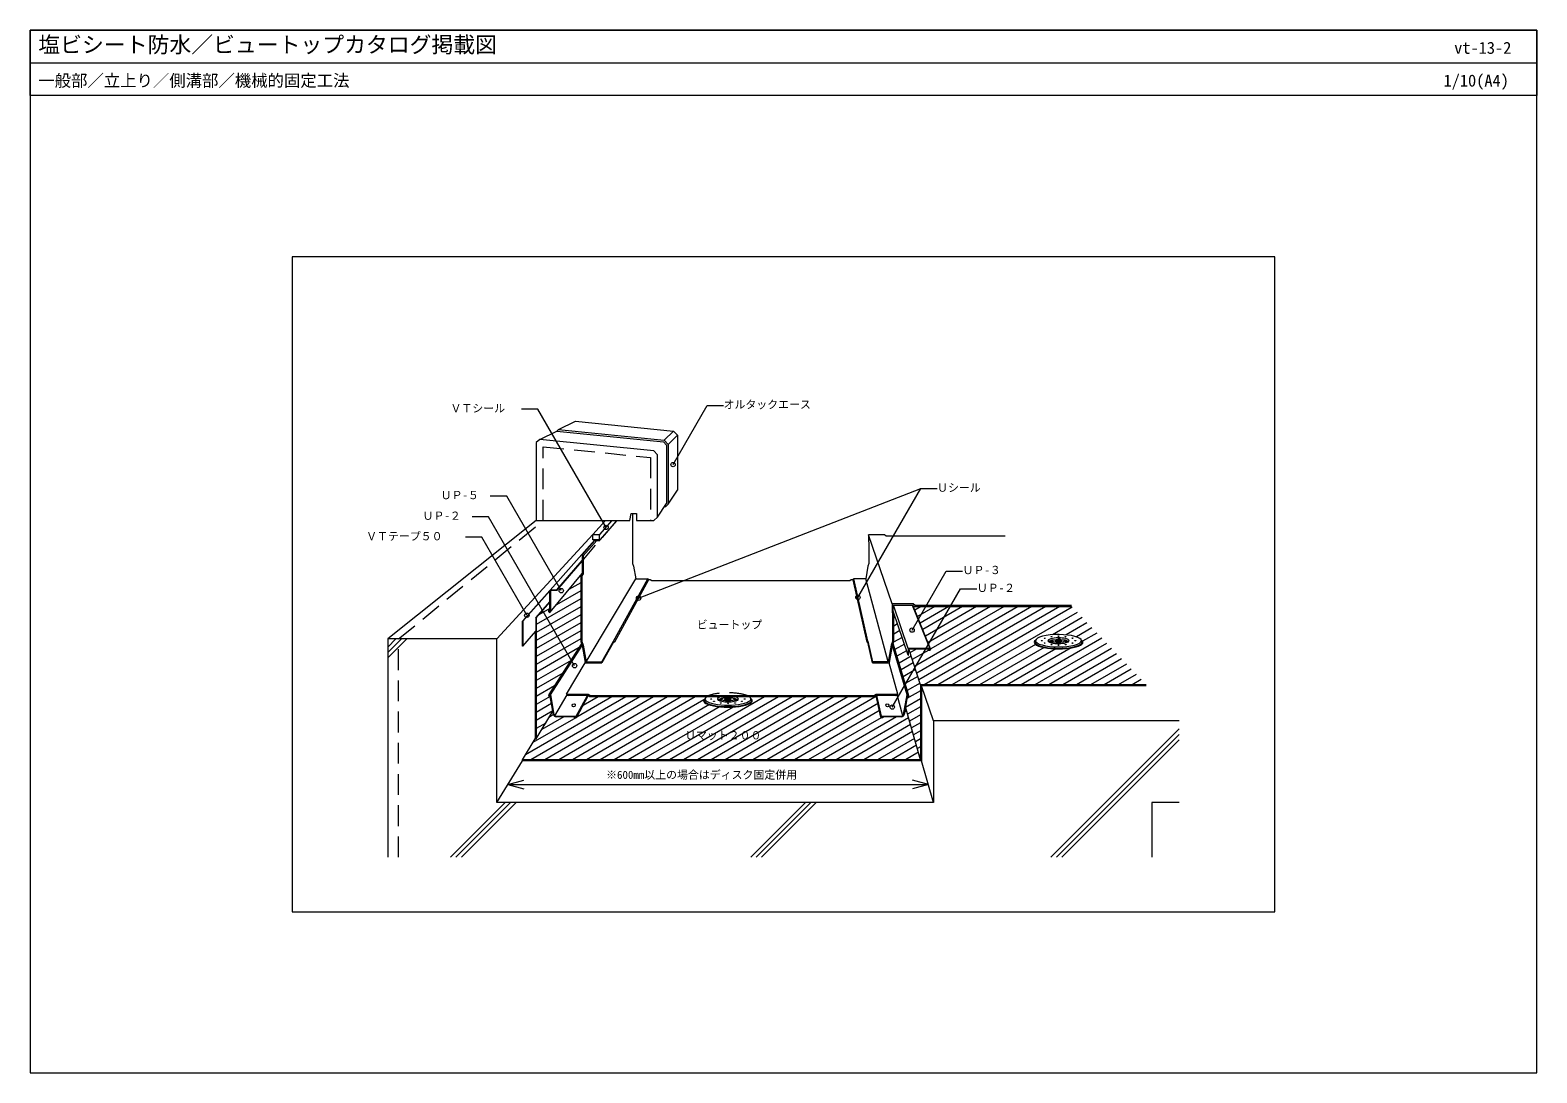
# Model space of a CAD drawing. Units: millimetres, scale not verified. Extents: x -1380 to 1380, y -955 to 955.
import ezdxf
from ezdxf.enums import TextEntityAlignment as Align

# ---------------------------------------------------------------- set-up
doc = ezdxf.new("R2010")
doc.units = ezdxf.units.MM
doc.header["$LTSCALE"] = 3
doc.linetypes.add('USER1', pattern=[19.05, 12.7, -6.35])
for name, color, linetype, lineweight in [('0-0_0', 7, 'Continuous', 18), ('0-1_WAKU', 7, 'Continuous', 18), ('0-2_KUTAI', 3, 'Continuous', 18), ('0-3_BOUSUI', 1, 'Continuous', 18), ('0-4_MOJI', 7, 'Continuous', 18), ('0-5_HATCH', 9, 'Continuous', 18), ('0-6_KANAMONO', 4, 'Continuous', 18)]:
    doc.layers.add(name, color=color, linetype=linetype, lineweight=lineweight)
doc.styles.add('ＭＳ ゴシック', font='')
doc.styles.get('ＭＳ ゴシック').set_extended_font_data('MS Gothic')

msp = doc.modelspace()

# ---------------------------------------------------------------- linework, layer by layer
at = {"layer": '0-0_0'}
msp.add_line((-1379.995, 895.073), (1380.005, 895.073), dxfattribs=at)
msp.add_lwpolyline([(-899.995, -659.927), (900.005, -659.927), (900.005, 540.073), (-899.995, 540.073)], close=True, dxfattribs=at)
at = {"layer": '0-1_WAKU'}
for points in [[(1380.005, 835.073), (-1379.995, 835.073), (-1379.995, 955.073), (1380.005, 955.073)], [(-1379.995, -954.927), (1380.005, -954.927), (1380.005, 955.073), (-1379.995, 955.073)]]:
    msp.add_lwpolyline(points, close=True, dxfattribs=at)
at = {"layer": '0-2_KUTAI'}
for p, q in [((-446.644, 205.305), (-415.067, 220.744)), ((-230.958, 63.224), (-214.013, 88.301)), ((-452.955, 56.881), (-724.995, -159.927)), ((-452.955, 56.881), (-326.1, 56.881)), ((-524.995, -159.927), (-349.499, 31.374)), ((275.005, -309.927), (252.962, -246.005)), ((-524.995, -459.927), (-478.196, -383.098)), ((275.005, -459.927), (252.962, -383.098))]:
    msp.add_line(p, q, dxfattribs=at)
at = {"layer": '0-2_KUTAI', "linetype": 'USER1'}
for p, q in [((-704.995, -159.927), (-440.269, 56.881)), ((-704.995, -559.927), (-704.995, -159.927))]:
    msp.add_line(p, q, dxfattribs=at)
at = {"layer": '0-2_KUTAI'}
for points in [[(-326.1, 56.881), (-281.7, 56.881), (-279.163, 69.567), (-269.015, 69.567), (-269.015, 56.881), (-237.301, 56.881), (-230.958, 63.224), (-230.958, 177.394), (-237.269, 184.368), (-446.644, 205.305), (-452.955, 199.593), (-452.955, 56.881)], [(725.005, -309.927), (275.005, -309.927), (275.005, -459.927), (-524.995, -459.927), (-524.995, -159.927), (-724.995, -159.927), (-724.995, -559.927)], [(725.005, -459.927), (675.005, -459.927), (675.005, -559.927)]]:
    msp.add_lwpolyline(points, dxfattribs=at)
at = {"layer": '0-2_KUTAI', "linetype": 'USER1'}
msp.add_lwpolyline([(-440.269, 56.881), (-440.269, 191.919), (-243.644, 172.256), (-243.644, 56.881)], dxfattribs=at)
at = {"layer": '0-3_BOUSUI'}
for p, q in [((-415.067, 220.744), (-412.366, 223.444)), ((-412.366, 223.444), (-380.986, 238.686)), ((-218.468, 204.055), (-201.198, 220.708)), ((-211.056, 195.865), (-194.326, 213.114)), ((-211.056, 87.076), (-194.326, 112.242)), ((-349.499, 31.374), (-326.1, 56.881)), ((-336.359, 31.374), (-313.795, 56.881)), ((-305.586, 56.881), (-336.359, 21.215)), ((-218.008, 82.388), (-215.744, 82.388)), ((198.97, -96.059), (155.934, 30.321)), ((-368.937, -5.73), (-345.774, 20.47)), ((-366.776, -7.891), (-341.964, 20.47)), ((-368.937, -5.73), (-368.937, -7.891)), ((-368.937, -7.891), (-366.776, -7.891)), ((-361.488, -201.947), (-270.617, -50.267)), ((-311.678, -164.027), (-248.688, -50.267)), ((-247.043, -51.912), (-309.646, -166.059)), ((127.02, -51.912), (152.49, -166.059)), ((154.518, -164.027), (128.662, -50.267)), ((191.954, -201.947), (150.594, -50.267)), ((-478.196, -127.837), (-427.755, -71.146)), ((-477.282, -127.837), (-427.755, -72.071)), ((-453.926, -121.497), (-427.755, -91.975)), ((-453.055, -121.497), (-427.755, -92.957)), ((-453.926, -121.497), (-453.926, -145.666)), ((-453.055, -121.497), (-453.055, -342.941)), ((-477.282, -173.256), (-453.926, -145.666)), ((-454.797, -146.695), (-454.797, -342.941)), ((-311.678, -164.027), (-311.678, -166.059)), ((154.518, -164.027), (163.141, -201.947)), ((154.522, -164.027), (154.522, -166.059)), ((-311.678, -166.059), (-332.675, -204.108)), ((-311.678, -166.059), (-309.646, -166.059)), ((154.522, -166.059), (152.49, -166.059)), ((163.141, -204.108), (154.522, -166.059)), ((251.134, -244.178), (229.302, -178.441)), ((-397.43, -261.182), (-363.199, -204.108)), ((209.329, -261.182), (193.665, -204.108)), ((251.134, -381.27), (223.454, -284.253))]:
    msp.add_line(p, q, dxfattribs=at)
at = {"layer": '0-3_BOUSUI', "linetype": 'USER1'}
msp.add_line((-453.055, -121.497), (-453.926, -121.497), dxfattribs=at)
at = {"layer": '0-3_BOUSUI'}
for points in [[(-412.366, 223.444), (-218.468, 204.055), (-211.056, 195.865), (-211.056, 87.076), (-215.744, 82.388)], [(-380.986, 238.686), (-201.198, 220.708), (-194.326, 213.114), (-194.326, 112.242)], [(-415.067, 220.744), (-219.896, 201.226), (-214.013, 194.726), (-214.013, 88.301)], [(-276.451, 69.567), (-276.56, 69.412), (-276.56, -21.905), (-274.705, -27.084), (-270.617, -50.267), (-248.688, -50.267)], [(-336.359, 21.215), (-349.499, 21.215), (-349.499, 31.374), (-336.359, 31.374)], [(405.978, 28.403), (187.838, 28.403), (185.097, 30.321), (155.934, 30.321), (155.934, 20.363), (156.537, 14.881), (156.537, -21.905), (154.682, -27.084), (150.594, -50.267), (128.665, -50.267)], [(-368.937, -7.891), (-368.937, -40.414), (-371.458, -44.015), (-371.458, -165.057), (-368.956, -172.041), (-363.445, -203.293), (-363.199, -204.108), (-332.675, -204.108)], [(-366.776, -7.891), (-366.776, -41.095), (-369.297, -44.696), (-369.297, -164.682), (-366.86, -171.485), (-361.488, -201.947), (-332.675, -201.947)], [(127.02, -51.912), (124.166, -51.912), (121.424, -53.831), (-241.447, -53.831), (-244.188, -51.912), (-247.043, -51.912)], [(527.512, -98.58), (240.89, -98.58), (237.289, -96.059), (198.97, -96.059), (198.97, -109.143), (199.763, -116.347), (199.763, -164.682), (197.325, -171.485), (191.954, -201.947), (163.141, -201.947), (163.141, -204.108), (193.665, -204.108), (193.911, -203.293), (199.422, -172.041), (201.924, -165.057), (201.924, -116.228), (201.131, -109.025), (201.131, -98.22), (236.608, -98.22), (240.209, -100.741), (527.512, -100.741)], [(-332.675, -204.108), (-332.675, -201.947), (-311.678, -164.027)], [(664.238, -244.178), (251.134, -244.178), (251.134, -381.27), (-478.196, -381.27)], [(664.238, -246.005), (252.962, -246.005), (252.962, -383.098), (-478.196, -383.098)], [(-397.43, -261.182), (-357.729, -261.182), (-353.805, -263.929), (165.704, -263.929), (169.628, -261.182), (209.329, -261.182)], [(166.446, -266.283), (-354.547, -266.283), (-358.471, -263.536), (-393.833, -263.536)], [(205.732, -263.536), (170.37, -263.536), (166.446, -266.283)], [(-454.797, -342.941), (-453.055, -342.941), (-422.455, -292.633)], [(-478.196, -383.098), (-478.196, -381.27), (-454.797, -342.941)]]:
    msp.add_lwpolyline(points, dxfattribs=at)
msp.add_lwpolyline([(-478.196, -127.837), (-477.282, -127.837), (-477.282, -173.256), (-478.196, -173.256)], close=True, dxfattribs=at)
for centre, radius, start, end in [((-328.555, 26.295), 9.312, 146.94085, 213.05915), ((-368.937, -7.891), 2.161, 0, 90), ((-248.688, -51.912), 1.645, 0, 90), ((128.665, -51.912), 1.645, 90, 180), ((-311.678, -166.059), 2.032, 0, 90), ((154.522, -166.059), 2.032, 90, 180), ((-393.833, -259.612), 3.924, 203.57818, 270), ((205.732, -259.612), 3.924, 270, 336.42182)]:
    msp.add_arc(centre, radius, start, end, dxfattribs=at)
at = {"layer": '0-4_MOJI'}
for p, q in [((-450.077, 260.634), (-480.077, 260.634)), ((-325.077, 44.128), (-450.077, 260.634)), ((-202.29, 159.262), (-139.79, 267.515)), ((-139.79, 267.515), (-109.79, 267.515)), ((-265.453, -85.48), (251.33, 115.182)), ((136.33, -84.004), (251.33, 115.182)), ((251.33, 115.182), (281.33, 115.182)), ((-507.044, 101.546), (-537.044, 101.546)), ((-407.044, -71.66), (-507.044, 101.546)), ((-540.19, 63.735), (-570.19, 63.735)), ((-382.69, -209.063), (-540.19, 63.735)), ((-552.624, 26.235), (-582.624, 26.235)), ((-470.124, -116.659), (-552.624, 26.235)), ((235.527, -143.985), (298.027, -35.732)), ((298.027, -35.732), (328.027, -35.732)), ((199.163, -284.913), (324.163, -68.406)), ((324.163, -68.406), (354.163, -68.406)), ((-504.745, -426.682), (-475.767, -418.918)), ((-504.745, -426.682), (265.466, -426.682)), ((-504.745, -426.682), (-475.767, -434.447)), ((265.466, -426.682), (236.489, -418.918)), ((265.466, -426.682), (236.489, -434.447))]:
    msp.add_line(p, q, dxfattribs=at)
for centre in [(-202.29, 159.262), (-325.077, 44.128), (-407.044, -71.66), (-265.453, -85.48), (136.33, -84.004), (-470.124, -116.659), (235.527, -143.985), (-382.69, -209.063), (199.163, -284.913)]:
    msp.add_circle(centre, 4, dxfattribs=at)
at = {"layer": '0-5_HATCH'}
for p, q in [((-369.65, -41.433), (-370.317, -41.818)), ((-371.458, -71.806), (-415.968, -97.504)), ((-371.458, -57.141), (-393.143, -69.661)), ((-371.458, -86.471), (-453.055, -133.581)), ((-371.458, -101.135), (-453.055, -148.245)), ((-427.755, -104.309), (-448.367, -116.209)), ((429.698, -100.741), (239.891, -210.326)), ((251.898, -100.741), (240.389, -107.386)), ((455.098, -100.741), (243.978, -222.632)), ((277.298, -100.741), (245.252, -119.243)), ((480.498, -100.741), (248.065, -234.937)), ((302.698, -100.741), (250.114, -131.101)), ((328.098, -100.741), (254.976, -142.958)), ((505.898, -100.741), (257.459, -244.178)), ((353.498, -100.741), (259.838, -154.816)), ((378.898, -100.741), (264.701, -166.673)), ((404.298, -100.741), (269.657, -178.477)), ((528.856, -102.151), (282.859, -244.178)), ((-371.458, -115.8), (-453.055, -162.91)), ((-371.458, -130.465), (-453.055, -177.575)), ((204.928, -120.311), (201.924, -122.046)), ((209.058, -132.591), (201.924, -136.711)), ((537.873, -111.61), (308.259, -244.178)), ((546.889, -121.069), (492.552, -152.441)), ((555.906, -130.528), (517.596, -152.646)), ((-724.995, -174.927), (-709.995, -159.927)), ((-724.995, -184.927), (-699.995, -159.927)), ((-724.995, -194.927), (-689.995, -159.927)), ((-371.458, -145.129), (-453.055, -192.239)), ((-371.458, -159.794), (-453.055, -206.904)), ((217.32, -157.151), (201.48, -166.296)), ((213.189, -144.871), (201.924, -151.375)), ((582.955, -158.905), (435.259, -244.178)), ((474.076, -163.108), (473.321, -163.544)), ((507.939, -158.222), (500.918, -162.275)), ((522.859, -164.272), (518.912, -166.551)), ((564.922, -139.987), (536.721, -156.269)), ((573.939, -149.446), (547.936, -164.459)), ((-374.098, -175.983), (-453.055, -221.569)), ((221.45, -169.431), (204.099, -179.449)), ((225.581, -181.711), (207.875, -191.933)), ((233.701, -191.688), (211.652, -204.417)), ((229.614, -179.382), (229.263, -179.585)), ((244.318, -178.441), (231.718, -185.716)), ((266.277, -180.428), (235.804, -198.021)), ((461.682, -170.263), (333.659, -244.178)), ((477.25, -175.94), (359.059, -244.178)), ((498.71, -178.215), (384.459, -244.178)), ((526.968, -176.565), (409.859, -244.178)), ((591.972, -168.364), (460.659, -244.178)), ((600.988, -177.823), (486.059, -244.178)), ((495.093, -165.638), (492.035, -167.404)), ((610.005, -187.282), (511.459, -244.178)), ((-389.183, -199.357), (-453.055, -236.233)), ((237.788, -203.993), (215.429, -216.901)), ((241.874, -216.298), (219.206, -229.386)), ((619.021, -196.741), (536.859, -244.178)), ((628.038, -206.2), (562.259, -244.178)), ((637.054, -215.659), (587.659, -244.178)), ((-404.267, -222.731), (-453.055, -250.898)), ((-419.352, -246.104), (-453.055, -265.563)), ((245.961, -228.603), (222.983, -241.87)), ((250.048, -240.908), (226.76, -254.354)), ((646.07, -225.118), (613.059, -244.178)), ((655.087, -234.578), (638.459, -244.178)), ((664.103, -244.037), (663.859, -244.178)), ((-288.829, -266.283), (-472.864, -372.536)), ((-263.429, -266.283), (-462.591, -381.27)), ((-427.268, -265.339), (-453.055, -280.228)), ((-238.029, -266.283), (-437.191, -381.27)), ((-212.629, -266.283), (-411.791, -381.27)), ((-187.229, -266.283), (-386.391, -381.27)), ((-314.229, -266.283), (-378.558, -303.424)), ((-339.629, -266.283), (-367.226, -282.216)), ((-161.829, -266.283), (-360.991, -381.27)), ((-146.185, -271.916), (-335.591, -381.27)), ((-34.829, -266.283), (-233.991, -381.27)), ((-9.429, -266.283), (-208.591, -381.27)), ((15.971, -266.283), (-183.191, -381.27)), ((41.371, -266.283), (-157.791, -381.27)), ((66.771, -266.283), (-132.391, -381.27)), ((92.171, -266.283), (-106.991, -381.27)), ((117.571, -266.283), (-81.591, -381.27)), ((-60.229, -266.283), (-61.347, -266.929)), ((142.971, -266.283), (-56.191, -381.27)), ((171.376, -264.548), (-30.791, -381.27)), ((251.134, -269.611), (223.782, -285.402)), ((251.134, -254.946), (226.07, -269.417)), ((-424.921, -278.649), (-453.055, -294.892)), ((-422.574, -291.959), (-453.055, -309.557)), ((-402.575, -302.625), (-442.582, -325.723)), ((-421.355, -298.803), (-428.835, -303.122)), ((-135.466, -280.392), (-310.191, -381.27)), ((-116.103, -283.877), (-284.791, -381.27)), ((-92.248, -284.77), (-259.391, -381.27)), ((174.224, -277.569), (-5.391, -381.27)), ((177.071, -290.589), (20.009, -381.27)), ((207.025, -302.625), (70.809, -381.27)), ((225.631, -291.883), (221.71, -294.147)), ((251.134, -284.276), (227.374, -297.993)), ((251.134, -298.94), (230.966, -310.584)), ((-380.617, -304.612), (-459.039, -349.889)), ((-435.506, -314.09), (-453.055, -324.222)), ((178.657, -304.339), (45.409, -381.27)), ((229.223, -304.474), (96.209, -381.27)), ((232.815, -317.064), (121.609, -381.27)), ((236.408, -329.655), (147.009, -381.27)), ((251.134, -313.605), (234.559, -323.175)), ((251.134, -328.27), (238.151, -335.765)), ((490.005, -559.927), (725.005, -324.927)), ((-449.254, -336.692), (-453.055, -338.886)), ((240, -342.246), (172.409, -381.27)), ((243.592, -354.837), (197.809, -381.27)), ((251.134, -342.934), (241.743, -348.356)), ((251.134, -357.599), (245.335, -360.947)), ((500.005, -559.927), (725.005, -334.927)), ((510.005, -559.927), (725.005, -344.927)), ((247.184, -367.427), (223.209, -381.27)), ((250.777, -380.018), (248.609, -381.27)), ((251.134, -372.264), (248.928, -373.537)), ((-609.995, -559.927), (-509.995, -459.927)), ((-599.995, -559.927), (-499.995, -459.927)), ((-589.995, -559.927), (-489.995, -459.927)), ((-59.995, -559.927), (40.005, -459.927)), ((-49.995, -559.927), (50.005, -459.927)), ((-39.995, -559.927), (60.005, -459.927))]:
    msp.add_line(p, q, dxfattribs=at)
at = {"layer": '0-6_KANAMONO', "linetype": 'USER1'}
msp.add_line((-368.937, -17.355), (-305, 56.881), dxfattribs=at)
at = {"layer": '0-6_KANAMONO'}
for p, q in [((-427.512, -70.561), (-345.842, 21.215)), ((-415.336, -70.318), (-368.937, -16.542)), ((-415.336, -71.229), (-368.937, -17.355)), ((-427.27, -111.291), (-368.937, -40.134)), ((-427.755, -110.264), (-427.755, -71.146)), ((-429.741, -107.573), (-427.755, -105.179)), ((-427.755, -106.274), (-428.831, -107.573)), ((228.352, -189.949), (201.131, -109.025)), ((228.594, -177.773), (201.27, -98.22)), ((235.887, -98.22), (268.298, -177.53)), ((269.33, -177.962), (236.64, -98.243)), ((-429.547, -261.903), (-369.883, -169.452)), ((-428.293, -261.178), (-369.639, -170.134)), ((-426.866, -262.376), (-368.956, -172.041)), ((226.387, -262.376), (199.422, -172.041)), ((200.382, -169.36), (228.065, -261.2)), ((229.02, -261.824), (200.742, -168.355)), ((268.298, -177.53), (229.18, -177.53)), ((229.263, -178.441), (268.298, -178.441)), ((265.607, -180.428), (264.808, -178.441)), ((265.174, -178.441), (265.607, -179.517)), ((-428.355, -265.37), (-427.498, -264.032)), ((-421.429, -298.452), (-427.763, -262.534)), ((-426.866, -262.376), (-420.532, -298.294)), ((-419.117, -300.746), (-396.355, -262.618)), ((-379.983, -301.715), (-359.256, -263.536)), ((-378.535, -303.163), (-357.506, -264.212)), ((178.056, -303.163), (169.601, -264.075)), ((179.505, -301.715), (171.155, -263.536)), ((218.638, -300.746), (208.254, -262.618)), ((220.054, -298.294), (226.387, -262.376)), ((227.284, -262.534), (220.95, -298.452)), ((227.189, -263.073), (227.877, -265.37)), ((-416.456, -301.715), (-379.983, -301.715)), ((-379.983, -302.625), (-416.456, -302.625)), ((-382.087, -302.625), (-382.674, -303.702)), ((179.505, -301.715), (215.977, -301.715)), ((215.977, -302.625), (179.505, -302.625)), ((182.195, -303.702), (181.957, -302.625))]:
    msp.add_line(p, q, dxfattribs=at)
for points in [[(-345.774, 20.47), (-336.359, 20.47), (-336.359, 21.215), (-345.842, 21.215)], [(-426.927, -70.318), (-415.336, -70.318), (-415.336, -71.229), (-426.844, -71.229), (-426.844, -110.264)], [(-429.741, -110.264), (-429.741, -107.573), (-428.831, -107.573), (-428.831, -110.264)], [(228.352, -178.358), (228.352, -189.949), (229.263, -189.949), (229.263, -178.441)], [(268.298, -179.517), (265.607, -179.517), (265.607, -180.428), (268.298, -180.428)], [(-428.823, -262.721), (-428.355, -265.37), (-429.252, -265.528), (-429.719, -262.879)], [(229.241, -262.879), (228.773, -265.528), (227.877, -265.37), (228.344, -262.721)], [(-379.983, -304.612), (-382.674, -304.612), (-382.674, -303.702), (-379.983, -303.702)], [(179.505, -303.702), (182.195, -303.702), (182.195, -304.612), (179.505, -304.612)]]:
    msp.add_lwpolyline(points, dxfattribs=at)
for centre, radius, start, end in [((-426.927, -71.146), 0.828, 90, 180), ((-428.293, -110.264), 1.449, 180, 0), ((-428.293, -110.264), 0.538, 180, 0), ((229.18, -178.358), 0.828, 90, 180), ((268.298, -178.979), 1.449, 270, 90), ((268.298, -178.979), 0.538, 270, 90), ((-428.293, -262.627), 1.449, 10, 190), ((-428.293, -262.627), 0.538, 10, 190), ((227.814, -262.627), 1.449, 350, 170), ((227.814, -262.627), 0.538, 350, 170), ((-416.456, -297.575), 5.05, 190, 270), ((-416.456, -297.575), 4.139, 190, 270), ((-379.983, -303.163), 1.449, 270, 90), ((-379.983, -303.163), 0.538, 270, 90), ((179.505, -303.163), 1.449, 90, 270), ((179.505, -303.163), 0.538, 90, 270), ((215.977, -297.575), 4.139, 270, 350), ((215.977, -297.575), 5.05, 270, 350)]:
    msp.add_arc(centre, radius, start, end, dxfattribs=at)
for centre, major_axis, start_param, end_param in [((503.845, -166.333), (-44.642, 0), 5.92648106, 9.7814822), ((503.845, -165.801), (-43.293, 0), 6.04143372, 9.66652955), ((503.845, -163.293), (-19.362, 0), 3.95256557, 10.2357504), ((503.845, -165.801), (-17.384, 0), 5.26611016, 6.23730473), ((503.845, -165.801), (-13.098, 0), 5.75849102, 6.77465387), ((503.845, -165.801), (-3.27, 0), 3.9620509, 5.46272706), ((503.845, -165.801), (-17.384, 0), 3.18747323, 4.1586678), ((503.845, -165.801), (-13.098, 0), 2.65012409, 3.66628695), ((503.845, -165.801), (-44.642, 0), 0.02223946, 3.1193532), ((-101.756, -273.082), (-44.642, 0), 5.92648106, 9.7814822), ((-101.756, -272.55), (-43.293, 0), 6.04143372, 9.66652955), ((-101.756, -272.55), (-44.642, 0), 0.02223946, 3.1193532), ((-101.756, -270.042), (-19.362, 0), 5.47286401, 10.23509926), ((-101.756, -272.55), (-17.384, 0), 5.26611016, 6.23730473), ((-101.756, -272.55), (-13.098, 0), 5.75849102, 6.77465387), ((-101.756, -272.55), (-3.27, 0), 3.9620509, 5.46272706), ((-101.756, -272.55), (-17.384, 0), 3.18747323, 4.1586678), ((-101.756, -272.55), (-13.098, 0), 2.65012409, 3.66628695)]:
    msp.add_ellipse(centre, major_axis=major_axis, ratio=0.267949, start_param=start_param, end_param=end_param, dxfattribs=at)
at = {"layer": '0-6_KANAMONO', "color": 5}
for centre, major_axis, start_param, end_param in [((503.845, -163.293), (-42.046, 0), 3.71293353, 9.99611867), ((503.845, -165.801), (-16.408, 0), 5.39711952, 6.34204332), ((503.845, -165.801), (-14.075, 0), 5.65846032, 6.62849431), ((503.845, -165.801), (-16.408, 0), 3.08273464, 4.02765844), ((503.845, -165.801), (-14.075, 0), 2.79628365, 3.76631765), ((-101.756, -270.042), (-42.046, 0), 5.94303184, 9.76493143), ((-101.756, -272.55), (-16.408, 0), 5.39711952, 6.34204332), ((-101.756, -272.55), (-14.075, 0), 5.65846032, 6.62849431), ((-101.756, -272.55), (-16.408, 0), 3.08273464, 4.02765844), ((-101.756, -272.55), (-14.075, 0), 2.79628365, 3.76631765)]:
    msp.add_ellipse(centre, major_axis=major_axis, ratio=0.267949, start_param=start_param, end_param=end_param, dxfattribs=at)
at = {"layer": '0-6_KANAMONO'}
for centre, major_axis, ratio in [((473.224, -163.267), (-1.038, 0), 0.267949), ((478.287, -158.773), (1.038, 0), 0.267949), ((490.975, -155.847), (1.038, 0), 0.267949), ((503.845, -163.673), (-11.42, 0), 0.267949), ((503.845, -163.673), (-5.981, 0), 0.267949), ((503.845, -155.087), (-1.038, 0), 0.267949), ((516.721, -155.847), (-1.038, 0), 0.267949), ((529.408, -158.773), (-1.038, 0), 0.267949), ((534.472, -163.293), (-1.038, 0), 0.267949), ((478.24, -167.795), (-1.038, 0), 0.267949), ((490.935, -170.734), (-1.038, 0), 0.267949), ((503.845, -171.499), (-1.038, 0), 0.267949), ((516.756, -170.734), (1.038, 0), 0.267949), ((529.451, -167.795), (1.038, 0), 0.267949), ((-132.378, -270.016), (-1.038, 0), 0.267949), ((-127.361, -274.545), (-1.038, 0), 0.267949), ((-101.756, -270.422), (-11.42, 0), 0.267949), ((-101.756, -270.422), (-5.981, 0), 0.267949), ((-76.151, -274.545), (1.038, 0), 0.267949), ((-71.13, -270.042), (-1.038, 0), 0.267949), ((-384.108, -281.682), (2.215, 1.891), 0.848123), ((-114.667, -277.484), (-1.038, 0), 0.267949), ((-101.756, -278.249), (-1.038, 0), 0.267949), ((-88.845, -277.484), (1.038, 0), 0.267949), ((190.123, -281.682), (-2.215, 1.891), 0.848123)]:
    msp.add_ellipse(centre, major_axis=major_axis, ratio=ratio, dxfattribs=at)
at = {"layer": '0-6_KANAMONO', "color": 5, "linetype": 'USER1'}
msp.add_ellipse((-101.756, -270.042), major_axis=(-42.046, 0), ratio=0.267949, start_param=3.48174612, end_param=5.94303184, dxfattribs=at)

# ---------------------------------------------------------------- texts
at = {"layer": '0-1_WAKU', "style": 'ＭＳ ゴシック'}
for s, height, p in [('塩ビシート防水／ビュートップカタログ掲載図', 29.33, (-1364.995, 905.073)), ('vt-13-2', 21.99, (1228.558, 905.073)), ('一般部／立上り／側溝部／機械的固定工法', 21.99, (-1364.995, 845.073)), ('1/10(A4)', 21.99, (1209.066, 845.073))]:
    msp.add_text(s, height=height, dxfattribs=at).set_placement(p, align=Align.BOTTOM_LEFT)
at = {"layer": '0-4_MOJI', "style": 'ＭＳ ゴシック'}
for s, p in [('オルタックエース', (-109.79, 257.515)), ('ＶＴシール', (-610.026, 250.634)), ('ＵＰ-５', (-628.008, 91.546)), ('Ｕシール', (281.33, 105.182)), ('ＵＰ-２', (-661.154, 53.735)), ('ＶＴテープ５０', (-764.552, 16.235)), ('ＵＰ-３', (328.027, -45.732)), ('ＵＰ-２', (354.163, -78.406)), ('ビュートップ', (-158.872, -145.727)), ('Ｕマット２００', (-180.412, -348.434)), ('※600mm以上の場合はディスク固定併用', (-324.902, -420.74))]:
    msp.add_text(s, height=14.66, dxfattribs=at).set_placement(p, align=Align.BOTTOM_LEFT)

doc.saveas('drawing.dxf')
